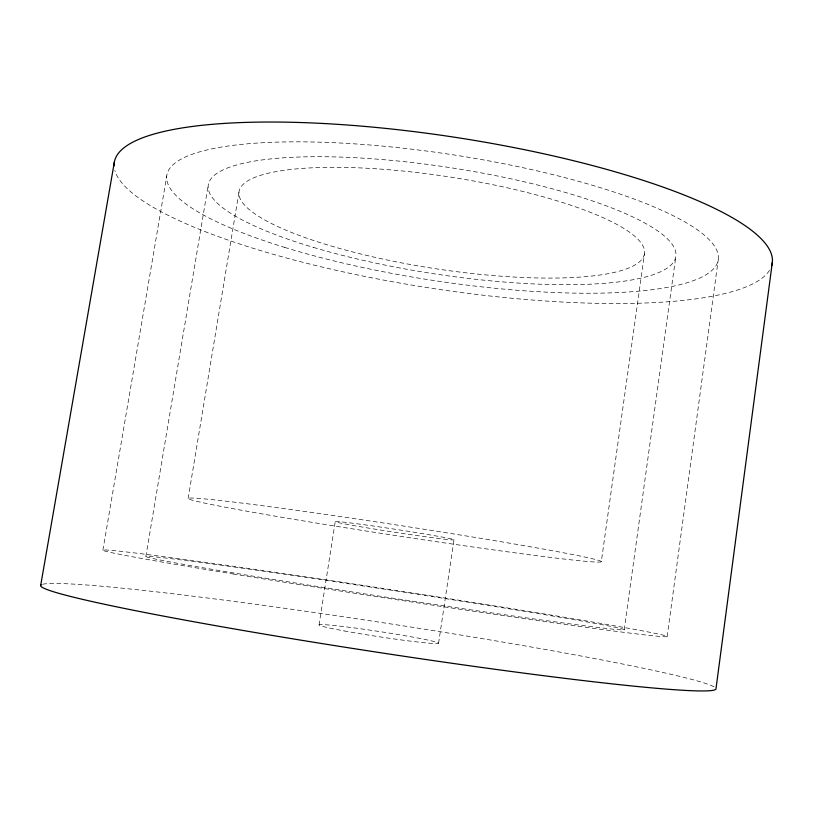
<?xml version="1.0" encoding="UTF-8"?>
<svg xmlns="http://www.w3.org/2000/svg" width="813" height="813" viewBox="0 0 813 813"><rect width="100%" height="100%" fill="white"/><g stroke="black" fill="none" stroke-linecap="round" stroke-linejoin="round"><path stroke-width="0.61" stroke-dasharray="4.07 3.05" d="M667.188 636.498L718.225 259.855M624.221 629.801L675.735 257.132M601.305 561.712A209.002 5.305 8.7 0 0 293.158 509.863A209.002 5.305 8.7 0 0 289.682 518.623A209.002 5.305 8.7 0 0 601.305 561.712L644.445 253.88A205.079 46.412 8.7 0 0 347.06 167.478A205.079 46.412 8.7 0 0 333.747 246.766A205.079 46.412 8.7 0 0 644.445 253.88M438.583 643.205L454.02 539.812A60.101 1.514 8.7 0 0 365.504 524.924A60.101 1.514 8.7 0 0 364.315 527.393A60.101 1.514 8.7 0 0 454.02 539.812M319.031 625.004L335.241 521.58M188.128 498.542L238.951 192.305M145.862 556.58L208.24 184.988M102.905 550.127L166.756 175.943M42.591 584.293A341.592 15.02 8.7 0 1 378.126 621.975A341.592 15.02 8.7 0 1 714.007 686.812M769.474 270.353A332.802 76.392 8.7 0 1 432.242 288.371A332.802 76.392 8.7 0 1 114.846 170.425M284.662 247.386A278.91 63.587 8.7 0 0 717.401 262.863A278.91 63.587 8.7 0 0 325.556 142.366A278.91 63.587 8.7 0 0 284.662 247.386M233.168 573.978A285.444 4.522 8.7 0 0 666.904 636.681A285.444 4.522 8.7 0 0 255.018 569.405A285.444 4.522 8.7 0 0 233.168 573.978M313.483 247.406A236.522 53.688 8.7 0 0 675.603 257.721A236.522 53.688 8.7 0 0 337.08 156.98A236.522 53.688 8.7 0 0 313.483 247.406M250.739 575.767A242.01 3.821 8.7 0 0 623.652 629.902A242.01 3.821 8.7 0 0 280.79 573.693A242.01 3.821 8.7 0 0 250.739 575.767M344.031 630.898A60.477 2.602 8.7 0 0 438.309 643.418A60.477 2.602 8.7 0 0 354.062 627.9A60.477 2.602 8.7 0 0 344.031 630.898"/><path stroke-width="1.22" d="M772.35 262.203L715.968 688.967A341.592 15.02 8.7 0 1 366.612 650.593A341.592 15.02 8.7 0 1 41.178 584.862M40.65 585.573L114.409 161.797M114.105 165.791A332.802 76.392 8.7 0 1 453.664 137.092A332.802 76.392 8.7 0 1 771.588 265.861"/></g></svg>
